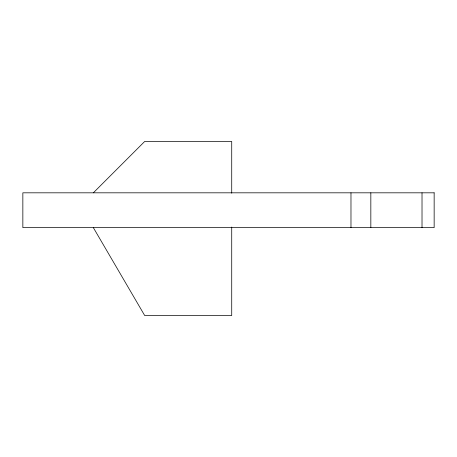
<?xml version="1.0" encoding="UTF-8"?>
<svg xmlns="http://www.w3.org/2000/svg" width="457" height="457" viewBox="0 0 457 457"><rect width="100%" height="100%" fill="white"/><g stroke="black" fill="none" stroke-linecap="round" stroke-linejoin="round"><path stroke-width="0.69" d="M93.342 192.82L144.692 141.47L231.722 141.47L231.722 193.185M93.342 227.632L144.692 315.53L231.722 315.53L231.722 227.072M422.017 192.82L422.017 227.632M370.833 192.82L370.833 227.632M350.976 192.82L350.976 227.632M434.15 192.82L22.85 192.82L22.85 227.632L434.15 227.632L434.15 192.82"/></g></svg>
